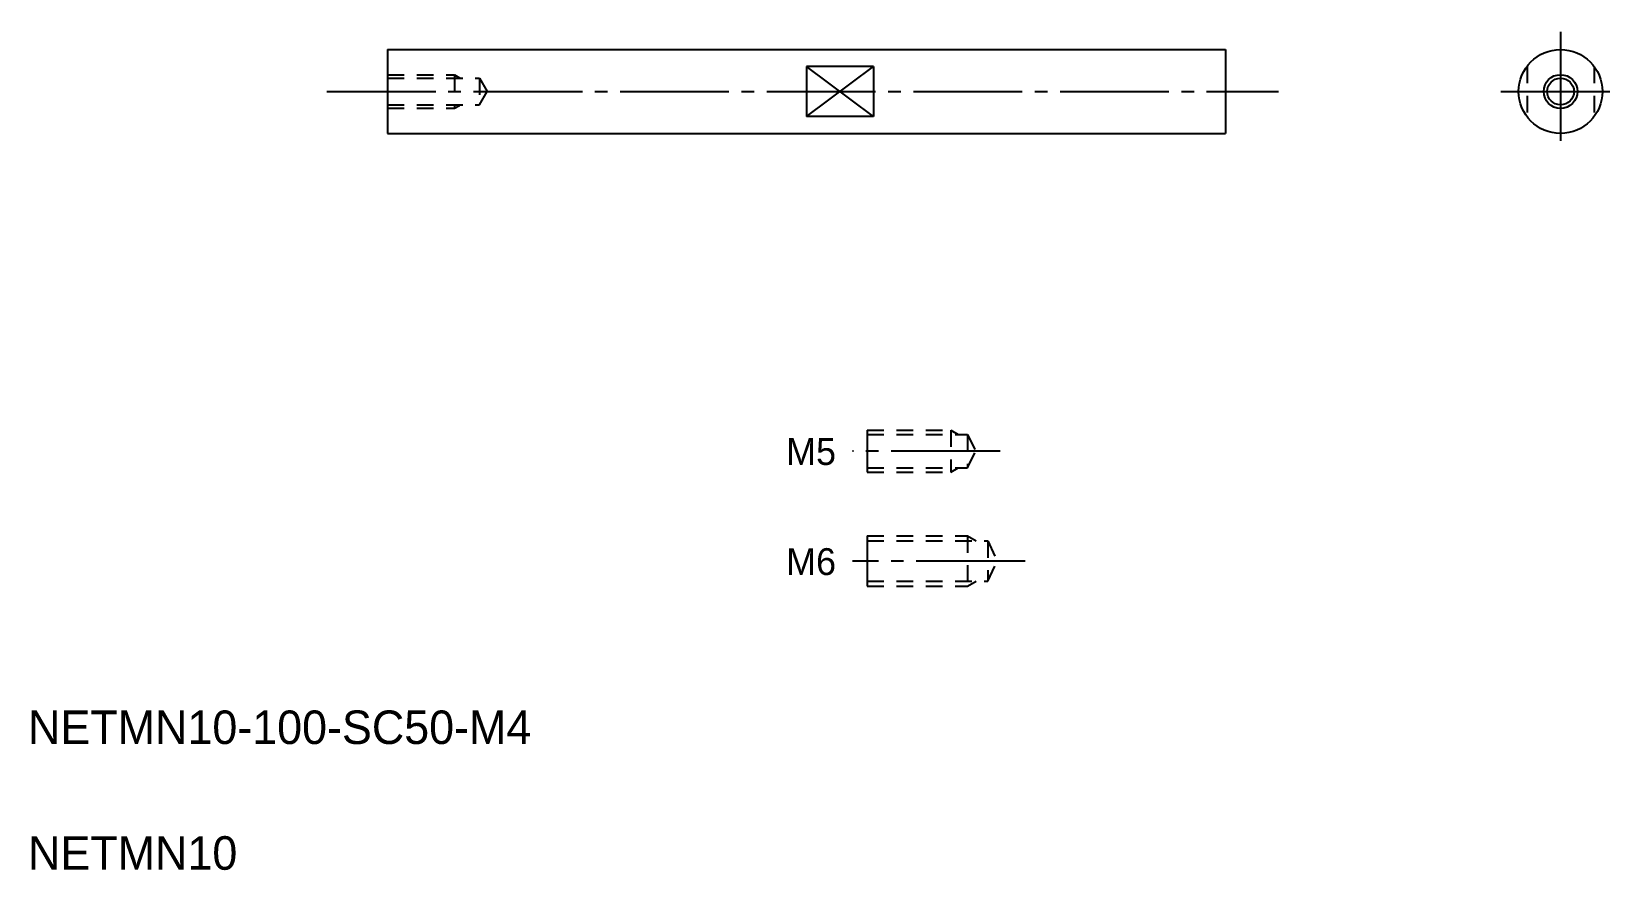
# Model space of a CAD drawing. Extents: x 10 to 200, y 10 to 110.
import ezdxf
from ezdxf.enums import TextEntityAlignment as Align

# ---------------------------------------------------------------- set-up
doc = ezdxf.new("R2010")
doc.units = 0
doc.linetypes.add('CENTER', pattern=[17.5, 13, -1.5, 1.5, -1.5])
doc.linetypes.add('DASHED', pattern=[3.5, 2, -1.5])
doc.layers.get('0').update_dxf_attribs({"linetype": 'CONTINUOUS'})
doc.layers.add('CENTER', color=1, linetype='CENTER')
doc.styles.get("Standard").update_dxf_attribs({"font": 'txt', "height": 3.2})

msp = doc.modelspace()

# ---------------------------------------------------------------- linework, layer by layer
at = {"color": 7, "linetype": 'CONTINUOUS'}
for p, q in [((52.87, 107.84), (152.87, 107.84)), ((52.87, 107.84), (52.87, 97.84)), ((152.87, 107.84), (152.87, 97.84)), ((102.87, 105.84), (102.87, 99.84)), ((110.87, 105.84), (102.87, 105.84)), ((110.87, 105.84), (110.87, 99.84)), ((110.87, 99.84), (102.87, 99.84)), ((52.87, 97.84), (152.87, 97.84)), ((110.11, 62.44), (110.11, 57.44)), ((110.11, 49.82), (110.11, 43.82))]:
    msp.add_line(p, q, dxfattribs=at)
at = {"color": 3, "linetype": 'DASHED'}
for p, q in [((52.87, 104.84), (60.87, 104.84)), ((52.87, 104.44), (63.87, 104.44)), ((60.87, 104.84), (60.87, 100.84)), ((60.87, 104.84), (61.48, 104.49)), ((63.87, 104.44), (63.87, 101.24)), ((63.87, 104.44), (64.8, 102.84)), ((188.87, 105.84), (188.87, 99.84)), ((196.87, 105.84), (196.87, 99.84)), ((63.87, 101.24), (64.8, 102.84)), ((52.87, 101.24), (63.87, 101.24)), ((52.87, 100.84), (60.87, 100.84)), ((60.87, 100.84), (61.48, 101.19)), ((110.11, 62.44), (120.11, 62.44)), ((110.11, 61.94), (122.11, 61.94)), ((120.11, 62.44), (120.11, 57.44)), ((120.11, 62.44), (120.97, 61.94)), ((122.11, 61.94), (122.11, 57.94)), ((122.11, 61.94), (123.06, 59.94)), ((122.11, 57.94), (123.06, 59.94)), ((110.11, 57.94), (122.11, 57.94)), ((110.11, 57.44), (120.11, 57.44)), ((120.11, 57.44), (120.97, 57.94)), ((110.11, 49.82), (122.11, 49.82)), ((122.11, 49.82), (123.15, 49.22)), ((122.11, 49.82), (122.11, 43.82)), ((110.11, 49.22), (124.51, 49.22)), ((124.51, 49.22), (125.65, 46.82)), ((124.51, 49.22), (124.51, 44.42)), ((124.51, 44.42), (125.65, 46.82)), ((110.11, 44.42), (124.51, 44.42)), ((110.11, 43.82), (122.11, 43.82)), ((122.11, 43.82), (123.15, 44.42))]:
    msp.add_line(p, q, dxfattribs=at)
at = {"color": 3, "linetype": 'CONTINUOUS'}
for p, q in [((102.87, 99.84), (110.87, 105.84)), ((110.87, 99.84), (102.87, 105.84))]:
    msp.add_line(p, q, dxfattribs=at)
at = {"color": 7, "linetype": 'CONTINUOUS'}
for radius in [5, 1.6]:
    msp.add_circle((192.87, 102.84), radius, dxfattribs=at)
at = {"color": 3, "linetype": 'CONTINUOUS'}
msp.add_circle((192.87, 102.84), 2.01, dxfattribs=at)
at = {"layer": 'CENTER', "color": 1, "linetype": 'CENTER'}
for p, q in [((192.87, 109.97), (192.87, 95.72)), ((45.64, 102.84), (159.2, 102.84)), ((185.75, 102.84), (199.99, 102.84)), ((125.98, 59.94), (108.36, 59.94)), ((128.98, 46.82), (108.36, 46.82))]:
    msp.add_line(p, q, dxfattribs=at)

# ---------------------------------------------------------------- texts
at = {"color": 7, "linetype": 'CONTINUOUS'}
for s, p in [('M5', (106.41, 59.89)), ('M6', (106.41, 46.76))]:
    msp.add_text(s, height=3.2, dxfattribs=at).set_placement(p, align=Align.MIDDLE_RIGHT)
for s, p in [('NETMN10-100-SC50-M4', (10, 25)), ('NETMN10', (10, 10))]:
    msp.add_text(s, height=4, dxfattribs=at).set_placement(p)

doc.saveas('drawing.dxf')
